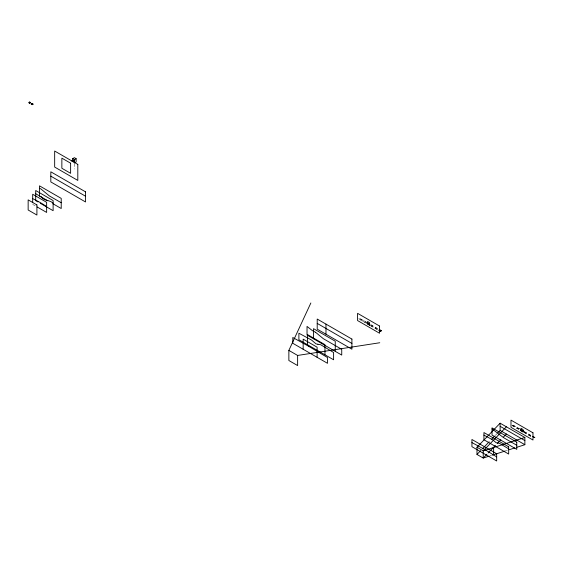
<?xml version="1.0" encoding="UTF-8"?>
<svg xmlns="http://www.w3.org/2000/svg" width="563" height="563" viewBox="0 0 563 563"><rect width="100%" height="100%" fill="white"/><g stroke="black" fill="none" stroke-linecap="round" stroke-linejoin="round"><path stroke-width="0.42" stroke-dasharray="2.81 2.11" d="M495.257 435.473L497.08 433.573M519.635 428.964L512.865 424.995M489.894 455.924L491.555 455.39M504.884 451.111L507.383 450.309M366.281 322.092L359.398 318.186L366.977 322.627M370.827 324.717L378.406 329.095M370.771 324.752L378.406 329.158M366.928 323.535L358.532 318.686L366.872 323.563M370.665 325.688L378.301 330.094M370.665 325.752L378.245 330.129M519.691 428.936L512.809 425.03M524.181 431.525L531.817 435.938M524.181 431.596L531.761 435.966M511.999 425.424L519.586 429.801M524.132 432.426L531.711 436.804M511.999 425.494L519.586 429.872M524.076 432.461L532.408 437.345M32.682 204.383L35.624 206.072M74.4 163.77L74.4 169.034"/><path stroke-width="0.84" d="M288.861 350.39L297.623 355.45L297.623 365.57L288.861 360.51L288.861 350.39L310.867 302.971M489.057 456.192L483.23 458.064L476.981 454.454L476.981 447.24L500.127 423.2L524.871 437.486L524.871 444.7L516.545 447.374M476.981 454.454L480.633 450.66M482.463 448.76L489.163 441.8M491.598 439.274L494.645 436.107M497.692 432.947L500.127 430.413L500.127 423.2M506.376 426.803L483.23 450.85L483.23 458.064L486.882 454.264M488.1 453.004L495.412 445.41M497.242 443.51L500.894 439.717M503.329 437.184L506.376 434.017M32.07 103.803L32.64 104.275M32.168 103.768L32.358 103.923M32.021 104.078L32.724 104.232M32.394 104.028L31.929 103.888M72.669 161.187L72.669 158.682L74.4 157.675L76.139 158.682L76.139 162.017L74.4 163.024L74.4 159.681L76.139 158.682M74.232 161.117L73.07 161.785L71.684 160.983L72.838 160.314L74.232 161.117L74.232 162.721M41.141 196.944L40.247 196.388M378.998 330.502L380.574 331.41L378.998 330.565M381.44 330.84L379.166 329.531L381.44 330.91M532.521 436.409L534.85 437.62L532.521 436.339M524.871 437.486L483.23 450.85L476.981 447.24M492.393 455.122L504.884 451.111M509.051 449.774L514.878 447.909M297.623 355.45L379.758 342.747M30.142 102.86L29.41 102.909L29.916 102.994M32.738 104.366L32.007 104.415L32.52 104.493M53.119 203.152C49.424 199.64 44.252 201.294 41.296 197.001M35.708 193.721L40.184 196.353M367.034 322.529L369.314 323.838M366.977 322.564L369.314 323.908M369.961 325.28L367.526 323.894L367.526 321.487L369.61 322.69L369.61 325.097M367.632 323.999L369.905 325.315M72.669 158.682L74.4 159.681M72.261 160.652L73.647 161.454M523.477 431.124L520.388 429.337L523.421 431.152M520.339 430.245L523.372 431.99L520.282 430.273M500.127 426.304L524.871 440.59M317.208 323.401L351.917 343.437M500.127 430.413L524.871 444.7M50.818 176.163L85.527 196.206M516.771 445.263L503.667 437.704L492.027 428.936M508.6 448.817L499.472 443.32L496.13 442.701L492.984 440.006L483.934 435.115M61.219 202.743L49.326 195.882L40.839 188.894L39.487 188.309M471.928 442.588L484.159 449.175L496.672 456.867M47.785 200.752L39.487 195.959L39.487 185.839L61.219 198.387L61.219 208.507L52.922 203.722M32.682 198.619C37.7 201.153 41.979 203.292 46.638 206.67M37.974 201.948L35.708 200.639L35.708 190.519L53.119 200.569L53.119 210.689L40.247 203.257M37.088 206.924L46.638 212.434L46.638 202.314L32.682 194.263L32.682 202.736M523.02 431.87L523.02 429.47L520.937 428.267L520.937 430.674M493.638 447.508L493.638 454.721M335.259 351.333L335.259 341.213L313.521 328.665L313.521 338.785M325.977 324.105L325.977 334.225M324.957 354.789L324.957 344.669L307.539 334.612L307.539 344.732M317.117 357.315L317.117 347.195L303.161 339.137L303.161 349.257M317.884 344.246L316.005 343.859L311.592 340.08L298.89 333.219L298.89 339.742L333.599 359.778L333.599 352.494L320.699 344.732L317.884 344.246M29.628 102.023L28.586 102.621L29.628 103.226L30.669 102.621L29.628 102.023M32.232 103.522L31.19 104.127L32.232 104.725L33.273 104.127L32.232 103.522M315.569 332.29L312.296 330.58L307.032 326.413L307.032 335.041L341.741 355.077L341.741 349.313L323.366 338.708L315.569 332.29M308.573 346.238L292.788 337.504L292.788 343.268L327.497 363.304L327.497 357.54L308.573 346.238M379.561 326.033L357.575 313.338L357.575 320.558L379.561 333.247L379.561 326.033M77.807 164.396L54.667 151.032L54.667 167.063L77.807 180.427L77.807 164.396M70.621 163.2L61.86 158.14L61.86 168.26L70.621 173.32L70.621 163.2M532.971 432.806L510.986 420.118L510.986 427.331L532.971 440.02L532.971 432.806M351.917 339.081L317.208 319.045L317.208 329.165L351.917 349.201L351.917 339.081M85.527 191.842L50.818 171.806L50.818 181.926L85.527 201.962L85.527 191.842M516.771 442.159L492.027 427.873L492.027 435.086L516.771 449.373L516.771 442.159M508.67 446.839L483.934 432.553L483.934 439.766L508.67 454.052L508.67 446.839M496.672 453.764L471.928 439.478L471.928 446.691L496.672 460.977L496.672 453.764M36.912 204.932L28.15 199.872L28.15 209.992L36.912 215.052L36.912 204.932"/></g></svg>
